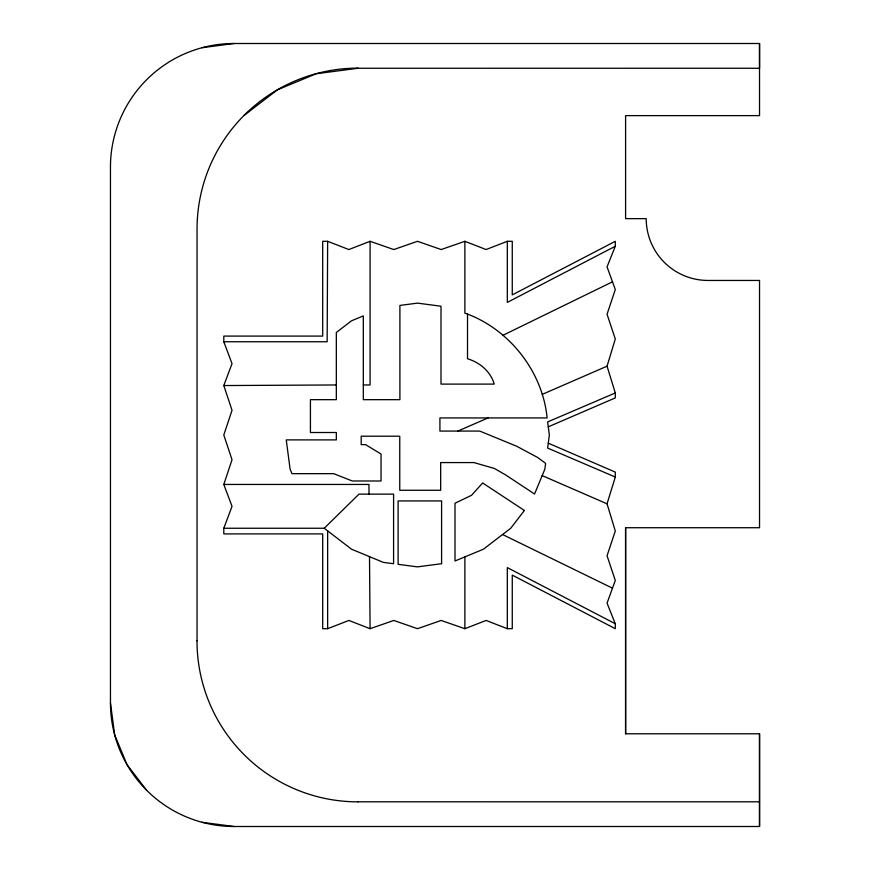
<?xml version="1.0" encoding="UTF-8"?>
<svg xmlns="http://www.w3.org/2000/svg" width="870" height="870" viewBox="0 0 870 870"><rect width="100%" height="100%" fill="white"/><g stroke="black" fill="none" stroke-linecap="round" stroke-linejoin="round"><path stroke-width="1.3" d="M197.044 640.82L197.044 229.256A160.961 160.961 0 0 1 358.146 68.132M202.101 822.291L234.095 826.5L759.532 826.5L759.532 733.78L625.595 733.78L625.595 527.72L759.532 527.72L759.532 280.455L708.017 280.455A61.813 61.813 0 0 1 646.203 218.642L625.595 218.642L625.595 115.623L759.532 115.623L759.532 43.5L234.095 43.5L202.101 47.709M327.642 241.305L327.153 341.747L223.797 341.747L223.797 336.092L322.694 336.092L322.694 241.305L327.642 241.305L348.87 249.549L370.087 241.305L393.784 249.549L417.48 241.305L441.177 249.549L464.874 241.305L486.102 249.549L507.319 241.305L512.267 241.305L512.267 294.887L615.297 241.305L615.297 246.253L607.053 266.862L615.297 289.525L607.053 314.255L615.297 338.985L607.053 366.183L615.297 392.968L615.297 397.905L548.274 426.833M223.797 341.747L232.029 363.649L223.797 385.551L232.029 410.27L223.797 435L232.029 459.73L223.797 484.449L232.029 506.351L223.797 528.253L223.797 533.908L322.694 533.908L322.694 628.695L327.642 628.695L348.87 620.451L370.087 628.695L393.784 620.451L417.48 628.695L441.177 620.451L464.874 628.695L486.102 620.451L507.319 628.695L512.267 628.695L512.267 575.113L615.297 628.695L615.297 623.746L607.053 603.138L615.297 580.475L607.053 555.745L615.297 531.015L607.053 503.817L615.297 477.032L615.297 472.095L548.274 443.167M324.227 528.253L358.995 494.127L393.588 494.127L393.588 563.727L383.355 562.379L351.545 549.209L324.227 528.253L223.797 528.253M244.144 115.362L277.421 89.827L316.18 73.765L358.038 68.262L759.543 68.273L759.532 43.5M615.297 246.253L507.319 302.401L507.319 241.305M502.555 335.483L612.491 281.826M457.859 431.074L488.07 417.937M542.184 394.393L607.053 366.183M615.297 392.968L547.632 421.928L549.351 435L547.632 448.072L615.297 477.032M223.797 385.551L336.331 384.964M363.312 384.964L370.087 384.964L370.087 241.305M223.797 484.449L368.956 484.449L369.01 494.127M358.027 801.803L759.532 801.814M542.184 475.607L607.053 503.817M502.555 534.517L612.491 588.174M615.297 623.746L507.319 567.599L507.319 628.695M146.671 790.286L127.031 764.686L114.677 734.867L110.457 702.873L110.457 167.127A123.627 123.627 0 0 1 234.095 43.5M369.511 556.648L370.087 628.695M759.532 733.78L759.532 826.5M625.595 527.72L625.595 733.78M467.516 314.211L467.516 358.744C479.794 362.464 490.626 371.49 494.236 384.105L441.003 384.105L441.003 306.218L417.48 303.13L399.906 305.435L399.906 399.678L363.312 399.678L363.312 315.919L351.545 320.791L336.331 332.471L336.331 399.678L310.427 399.678L310.427 432.51L336.331 432.51L336.331 439.894L286.252 439.894L290.101 469.137L291.972 473.661L333.623 473.661L352.339 480.99L381.038 480.99L381.038 454.02L365.552 444.624L361.202 444.624L361.202 436.207L399.754 436.207L399.754 490.267L440.666 490.267L440.666 462.568L473.9 462.568L494.454 468.484L505.861 475.074L534.55 494.029L544.859 469.137L545.62 463.384L537.79 457.566L516.671 446.234L479.772 431.074L439.915 431.074L439.915 417.937L547.11 417.937C542.673 371.425 508.917 328.61 464.874 313.113L464.874 241.305M464.874 556.887L464.874 628.695M327.642 530.863L327.642 628.695M234.095 826.5A123.627 123.627 0 0 1 110.457 702.873M358.027 801.846A160.896 160.896 0 0 1 197.011 640.82M524.382 510.462L510.733 528.253L483.415 549.209L455.01 560.976L455.01 503.219L471.529 495.313L482.654 482.959L524.382 510.462M441.59 563.695L417.48 566.87L398.112 564.325L398.112 500.924L441.59 500.924L441.59 563.695"/></g></svg>
